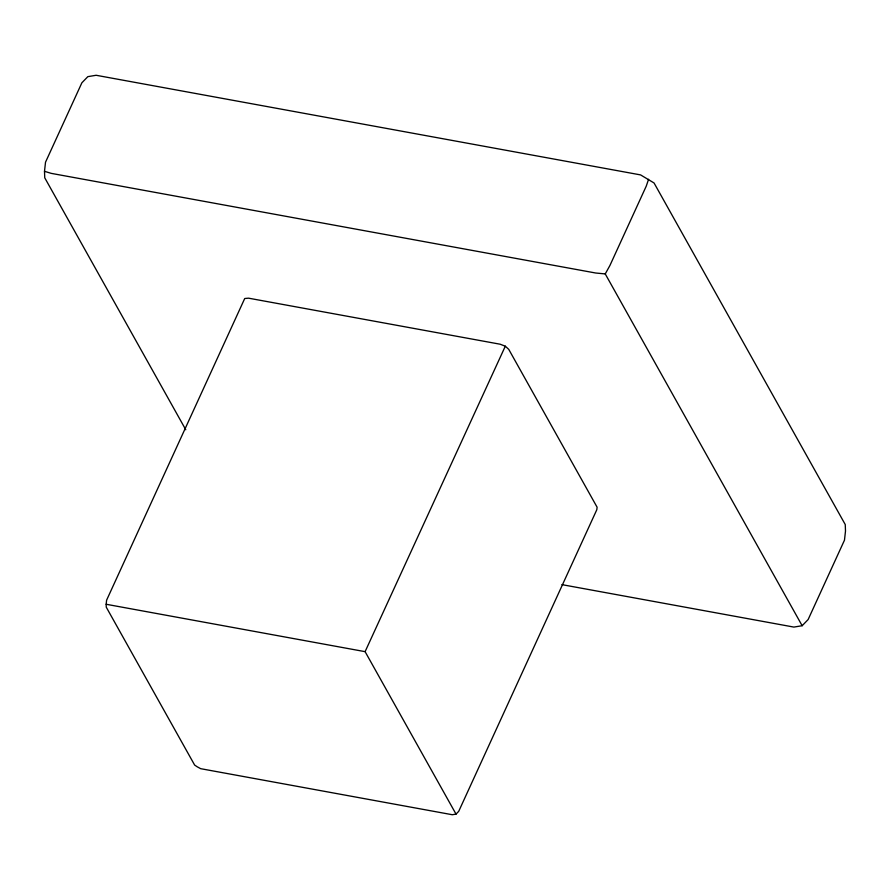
<?xml version="1.0" encoding="UTF-8"?>
<svg xmlns="http://www.w3.org/2000/svg" width="890" height="890" viewBox="0 0 890 890"><rect width="100%" height="100%" fill="white"/><g stroke="black" fill="none" stroke-linecap="round" stroke-linejoin="round"><path stroke-width="1.33" d="M185.765 429.736L44.745 177.8L44.5 171.303L45.524 162.191L81.869 82.803L87.843 76.651L96.12 75.272L640.589 174.907L654.061 182.984L845.255 524.566L845.5 531.052L844.477 540.174L808.131 619.551L802.157 625.715L793.88 627.083L561.902 584.63M106.155 604.265L106.611 600.172L244.717 298.517L248.555 298.172L500.169 344.219L505.309 346.199L508.746 349.358L597.101 507.211L596.823 509.692L458.717 811.335L456.025 814.105L452.298 814.728L200.684 768.682L197.09 766.724L194.621 765.044L106.266 607.191L106.155 604.265L365.1 651.658L456.025 814.105M648.587 179.268L646.274 186.088L609.928 265.476L605.245 273.92L802.157 625.715M505.309 346.199L365.1 651.658M605.245 273.92L595.677 273.007L51.208 173.361L44.5 171.303"/></g></svg>
